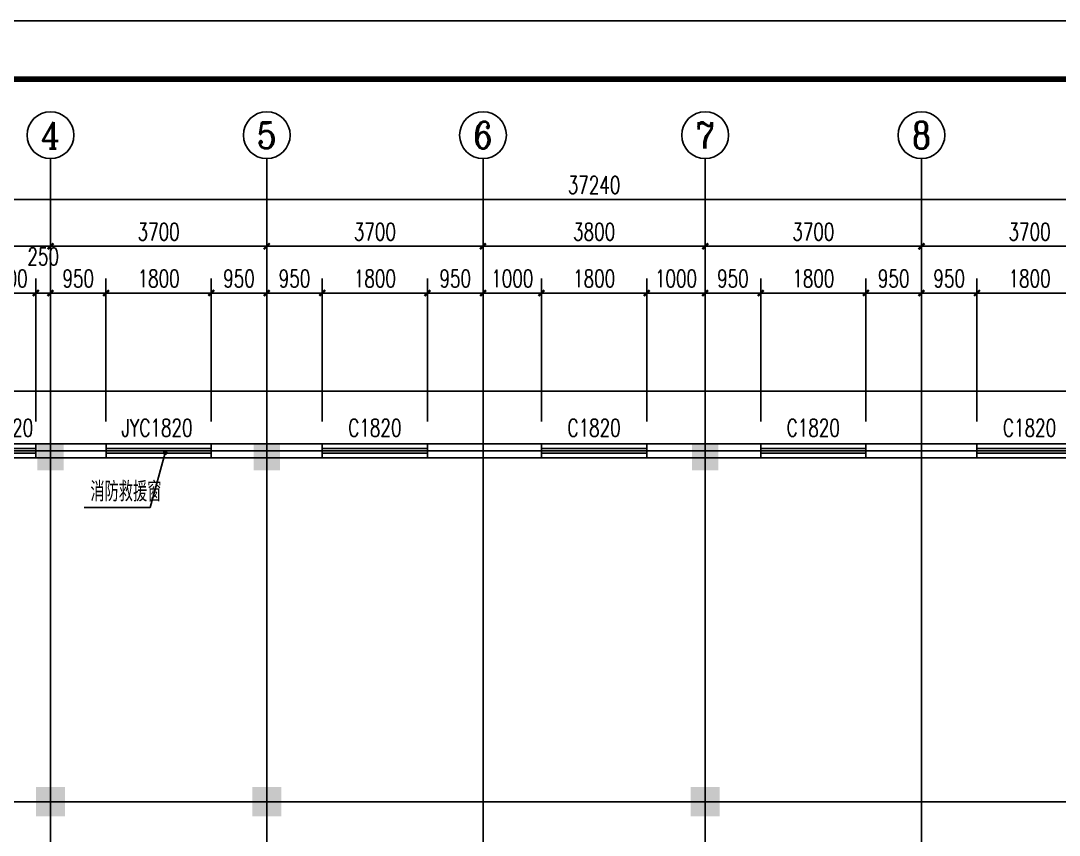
# Model space of a CAD drawing. Extents: x -522490 to 417652, y 450811 to 1108047.
# Drawn here: x 361036 to 378801, y 902459 to 916390 of the extents above; entities that cross this region are included whole.
import ezdxf
from ezdxf.enums import TextEntityAlignment as Align

# ---------------------------------------------------------------- set-up
doc = ezdxf.new("R2010")
doc.units = 0
doc.header["$LTSCALE"] = 1000
doc.header["$MEASUREMENT"] = 0
for name, color, linetype in [('AXIS', 3, 'Continuous'), ('AXIS_TEXT', 7, 'Continuous'), ('COLU_HATCH', 2, 'Continuous'), ('DIM_LEAD', 3, 'Continuous'), ('DOTE', 1, 'Continuous'), ('PUB_TEXT', 7, 'Continuous'), ('PUB_TITLE', 4, 'Continuous'), ('WALL', 9, 'Continuous'), ('WINDOW', 4, 'Continuous'), ('WINDOW_TEXT', 7, 'Continuous')]:
    doc.layers.add(name, color=color, linetype=linetype)
doc.styles.add('_TCH_AXIS', font='COMPLEX', dxfattribs={"bigfont": 'GBCBIG'})
doc.styles.add('_TCH_DIM', font='SIMPLEX', dxfattribs={"bigfont": 'GBCBIG'})
doc.styles.add('_TCH_DIM_T3', font='SIMPLEX', dxfattribs={"width": 0.705882, "bigfont": 'GBCBIG'})
doc.styles.add('_TCH_WINDOW', font='SIMPLEX', dxfattribs={"bigfont": 'GBCBIG'})
doc.styles.add('COMPLEX', font='COMPLEX')
doc.dimstyles.new('_TCH_ARCH&&100', dxfattribs={"dimtxt": 297.5, "dimasz": 100, "dimexe": 250, "dimexo": 300, "dimgap": 100, "dimtad": 1, "dimdec": 0, "dimzin": 0, "dimdsep": 46, "dimtxsty": '_TCH_DIM_T3', "dimblk": 'ARCHTICK', "dimcen": 0.09, "dimclrt": 7, "dimazin": 2, "dimtfac": 1, "dimtdec": 0, "dimtix": 1, "dimtmove": 2, "dimatfit": 3, "dimfxl": 0, "dimtolj": 1, "dimtzin": 0, "dimarcsym": 0})

# ---------------------------------------------------------------- blocks, each defined once
blk = doc.blocks.new('zhu11')
at = {"layer": 'COLU_HATCH'}
for points in [[(239446, 815708), (239446, 816158), (238996, 816158), (238996, 815708)], [(243146, 815708), (243146, 816158), (242696, 816158), (242696, 815708)], [(250646, 815708), (250646, 816158), (250196, 816158), (250196, 815708)], [(239471, 809788), (239471, 810288), (238971, 810288), (238971, 809788)], [(243171, 809788), (243171, 810288), (242671, 810288), (242671, 809788)], [(250671, 809788), (250671, 810288), (250171, 810288), (250171, 809788)]]:
    blk.add_hatch(color=256, dxfattribs=at).paths.add_polyline_path(points)
blk = doc.blocks.new('_ArchTick')
at = {"color": 0, "linetype": 'ByBlock', "const_width": 0.4}
blk.add_lwpolyline([(-0.5, -0.5), (0.5, 0.5)], dxfattribs=at)
blk = doc.blocks.new('*D735')
at = {"layer": 'AXIS', "color": 0, "lineweight": -2}
for p, q in [((360294, 909533), (360294, 911983)), ((361294, 909533), (361294, 911983)), ((360294, 911733), (361294, 911733))]:
    blk.add_line(p, q, dxfattribs=at)
at = {"layer": 'Defpoints', "color": 0}
for p in [(361294, 911733), (360294, 909233), (361294, 909233)]:
    blk.add_point(p, dxfattribs=at)
at = {"layer": 'AXIS', "color": 0, "lineweight": -2, "xscale": 100, "yscale": 100, "zscale": 100, "rotation": 180}
blk.add_blockref('_ArchTick', (360294, 911733), dxfattribs=at)
at = {"layer": 'AXIS', "color": 0, "lineweight": -2, "xscale": 100, "yscale": 100, "zscale": 100}
blk.add_blockref('_ArchTick', (361294, 911733), dxfattribs=at)
at = {"layer": 'AXIS', "color": 7, "insert": (360794, 911981), "char_height": 297.5, "attachment_point": 5, "style": '_TCH_DIM_T3'}
blk.add_mtext('\\A1;1000', dxfattribs=at)
blk = doc.blocks.new('*D736')
at = {"layer": 'AXIS', "color": 0, "lineweight": -2}
for p, q in [((361294, 909533), (361294, 911983)), ((361544, 909533), (361544, 911983)), ((361294, 911733), (361544, 911733))]:
    blk.add_line(p, q, dxfattribs=at)
at = {"layer": 'Defpoints', "color": 0}
for p in [(361544, 911733), (361294, 909233), (361544, 909233)]:
    blk.add_point(p, dxfattribs=at)
at = {"layer": 'AXIS', "color": 0, "lineweight": -2, "xscale": 100, "yscale": 100, "zscale": 100, "rotation": 180}
blk.add_blockref('_ArchTick', (361294, 911733), dxfattribs=at)
at = {"layer": 'AXIS', "color": 0, "lineweight": -2, "xscale": 100, "yscale": 100, "zscale": 100}
blk.add_blockref('_ArchTick', (361544, 911733), dxfattribs=at)
at = {"layer": 'AXIS', "color": 7, "insert": (361419, 912358), "char_height": 297.5, "attachment_point": 5, "style": '_TCH_DIM_T3'}
blk.add_mtext('\\A1;250', dxfattribs=at)
blk = doc.blocks.new('*D737')
at = {"layer": 'AXIS', "color": 0, "lineweight": -2}
for p, q in [((361544, 909533), (361544, 911983)), ((362494, 909533), (362494, 911983)), ((361544, 911733), (362494, 911733))]:
    blk.add_line(p, q, dxfattribs=at)
at = {"layer": 'Defpoints', "color": 0}
for p in [(362494, 911733), (361544, 909233), (362494, 909233)]:
    blk.add_point(p, dxfattribs=at)
at = {"layer": 'AXIS', "color": 0, "lineweight": -2, "xscale": 100, "yscale": 100, "zscale": 100, "rotation": 180}
blk.add_blockref('_ArchTick', (361544, 911733), dxfattribs=at)
at = {"layer": 'AXIS', "color": 0, "lineweight": -2, "xscale": 100, "yscale": 100, "zscale": 100}
blk.add_blockref('_ArchTick', (362494, 911733), dxfattribs=at)
at = {"layer": 'AXIS', "color": 7, "insert": (362019, 911981), "char_height": 297.5, "attachment_point": 5, "style": '_TCH_DIM_T3'}
blk.add_mtext('\\A1;950', dxfattribs=at)
blk = doc.blocks.new('*D738')
at = {"layer": 'AXIS', "color": 0, "lineweight": -2}
for p, q in [((362494, 909533), (362494, 911983)), ((364294, 909533), (364294, 911983)), ((362494, 911733), (364294, 911733))]:
    blk.add_line(p, q, dxfattribs=at)
at = {"layer": 'Defpoints', "color": 0}
for p in [(364294, 911733), (362494, 909233), (364294, 909233)]:
    blk.add_point(p, dxfattribs=at)
at = {"layer": 'AXIS', "color": 0, "lineweight": -2, "xscale": 100, "yscale": 100, "zscale": 100, "rotation": 180}
blk.add_blockref('_ArchTick', (362494, 911733), dxfattribs=at)
at = {"layer": 'AXIS', "color": 0, "lineweight": -2, "xscale": 100, "yscale": 100, "zscale": 100}
blk.add_blockref('_ArchTick', (364294, 911733), dxfattribs=at)
at = {"layer": 'AXIS', "color": 7, "insert": (363394, 911981), "char_height": 297.5, "attachment_point": 5, "style": '_TCH_DIM_T3'}
blk.add_mtext('\\A1;1800', dxfattribs=at)
blk = doc.blocks.new('*D739')
at = {"layer": 'AXIS', "color": 0, "lineweight": -2}
for p, q in [((364294, 909533), (364294, 911983)), ((365244, 909533), (365244, 911983)), ((364294, 911733), (365244, 911733))]:
    blk.add_line(p, q, dxfattribs=at)
at = {"layer": 'Defpoints', "color": 0}
for p in [(365244, 911733), (364294, 909233), (365244, 909233)]:
    blk.add_point(p, dxfattribs=at)
at = {"layer": 'AXIS', "color": 0, "lineweight": -2, "xscale": 100, "yscale": 100, "zscale": 100, "rotation": 180}
blk.add_blockref('_ArchTick', (364294, 911733), dxfattribs=at)
at = {"layer": 'AXIS', "color": 0, "lineweight": -2, "xscale": 100, "yscale": 100, "zscale": 100}
blk.add_blockref('_ArchTick', (365244, 911733), dxfattribs=at)
at = {"layer": 'AXIS', "color": 7, "insert": (364769, 911981), "char_height": 297.5, "attachment_point": 5, "style": '_TCH_DIM_T3'}
blk.add_mtext('\\A1;950', dxfattribs=at)
blk = doc.blocks.new('*D740')
at = {"layer": 'AXIS', "color": 0, "lineweight": -2}
for p, q in [((365244, 909533), (365244, 911983)), ((366194, 909533), (366194, 911983)), ((365244, 911733), (366194, 911733))]:
    blk.add_line(p, q, dxfattribs=at)
at = {"layer": 'Defpoints', "color": 0}
for p in [(366194, 911733), (365244, 909233), (366194, 909233)]:
    blk.add_point(p, dxfattribs=at)
at = {"layer": 'AXIS', "color": 0, "lineweight": -2, "xscale": 100, "yscale": 100, "zscale": 100, "rotation": 180}
blk.add_blockref('_ArchTick', (365244, 911733), dxfattribs=at)
at = {"layer": 'AXIS', "color": 0, "lineweight": -2, "xscale": 100, "yscale": 100, "zscale": 100}
blk.add_blockref('_ArchTick', (366194, 911733), dxfattribs=at)
at = {"layer": 'AXIS', "color": 7, "insert": (365719, 911981), "char_height": 297.5, "attachment_point": 5, "style": '_TCH_DIM_T3'}
blk.add_mtext('\\A1;950', dxfattribs=at)
blk = doc.blocks.new('*D741')
at = {"layer": 'AXIS', "color": 0, "lineweight": -2}
for p, q in [((366194, 909533), (366194, 911983)), ((367994, 909533), (367994, 911983)), ((366194, 911733), (367994, 911733))]:
    blk.add_line(p, q, dxfattribs=at)
at = {"layer": 'Defpoints', "color": 0}
for p in [(367994, 911733), (366194, 909233), (367994, 909233)]:
    blk.add_point(p, dxfattribs=at)
at = {"layer": 'AXIS', "color": 0, "lineweight": -2, "xscale": 100, "yscale": 100, "zscale": 100, "rotation": 180}
blk.add_blockref('_ArchTick', (366194, 911733), dxfattribs=at)
at = {"layer": 'AXIS', "color": 0, "lineweight": -2, "xscale": 100, "yscale": 100, "zscale": 100}
blk.add_blockref('_ArchTick', (367994, 911733), dxfattribs=at)
at = {"layer": 'AXIS', "color": 7, "insert": (367094, 911981), "char_height": 297.5, "attachment_point": 5, "style": '_TCH_DIM_T3'}
blk.add_mtext('\\A1;1800', dxfattribs=at)
blk = doc.blocks.new('*D742')
at = {"layer": 'AXIS', "color": 0, "lineweight": -2}
for p, q in [((367994, 909533), (367994, 911983)), ((368944, 909533), (368944, 911983)), ((367994, 911733), (368944, 911733))]:
    blk.add_line(p, q, dxfattribs=at)
at = {"layer": 'Defpoints', "color": 0}
for p in [(368944, 911733), (367994, 909233), (368944, 909233)]:
    blk.add_point(p, dxfattribs=at)
at = {"layer": 'AXIS', "color": 0, "lineweight": -2, "xscale": 100, "yscale": 100, "zscale": 100, "rotation": 180}
blk.add_blockref('_ArchTick', (367994, 911733), dxfattribs=at)
at = {"layer": 'AXIS', "color": 0, "lineweight": -2, "xscale": 100, "yscale": 100, "zscale": 100}
blk.add_blockref('_ArchTick', (368944, 911733), dxfattribs=at)
at = {"layer": 'AXIS', "color": 7, "insert": (368469, 911981), "char_height": 297.5, "attachment_point": 5, "style": '_TCH_DIM_T3'}
blk.add_mtext('\\A1;950', dxfattribs=at)
blk = doc.blocks.new('*D743')
at = {"layer": 'AXIS', "color": 0, "lineweight": -2}
for p, q in [((368944, 909533), (368944, 911983)), ((369944, 909533), (369944, 911983)), ((368944, 911733), (369944, 911733))]:
    blk.add_line(p, q, dxfattribs=at)
at = {"layer": 'Defpoints', "color": 0}
for p in [(369944, 911733), (368944, 909233), (369944, 909233)]:
    blk.add_point(p, dxfattribs=at)
at = {"layer": 'AXIS', "color": 0, "lineweight": -2, "xscale": 100, "yscale": 100, "zscale": 100, "rotation": 180}
blk.add_blockref('_ArchTick', (368944, 911733), dxfattribs=at)
at = {"layer": 'AXIS', "color": 0, "lineweight": -2, "xscale": 100, "yscale": 100, "zscale": 100}
blk.add_blockref('_ArchTick', (369944, 911733), dxfattribs=at)
at = {"layer": 'AXIS', "color": 7, "insert": (369444, 911981), "char_height": 297.5, "attachment_point": 5, "style": '_TCH_DIM_T3'}
blk.add_mtext('\\A1;1000', dxfattribs=at)
blk = doc.blocks.new('*D744')
at = {"layer": 'AXIS', "color": 0, "lineweight": -2}
for p, q in [((369944, 909533), (369944, 911983)), ((371744, 909533), (371744, 911983)), ((369944, 911733), (371744, 911733))]:
    blk.add_line(p, q, dxfattribs=at)
at = {"layer": 'Defpoints', "color": 0}
for p in [(371744, 911733), (369944, 909233), (371744, 909233)]:
    blk.add_point(p, dxfattribs=at)
at = {"layer": 'AXIS', "color": 0, "lineweight": -2, "xscale": 100, "yscale": 100, "zscale": 100, "rotation": 180}
blk.add_blockref('_ArchTick', (369944, 911733), dxfattribs=at)
at = {"layer": 'AXIS', "color": 0, "lineweight": -2, "xscale": 100, "yscale": 100, "zscale": 100}
blk.add_blockref('_ArchTick', (371744, 911733), dxfattribs=at)
at = {"layer": 'AXIS', "color": 7, "insert": (370844, 911981), "char_height": 297.5, "attachment_point": 5, "style": '_TCH_DIM_T3'}
blk.add_mtext('\\A1;1800', dxfattribs=at)
blk = doc.blocks.new('*D745')
at = {"layer": 'AXIS', "color": 0, "lineweight": -2}
for p, q in [((371744, 909533), (371744, 911983)), ((372744, 909533), (372744, 911983)), ((371744, 911733), (372744, 911733))]:
    blk.add_line(p, q, dxfattribs=at)
at = {"layer": 'Defpoints', "color": 0}
for p in [(372744, 911733), (371744, 909233), (372744, 909233)]:
    blk.add_point(p, dxfattribs=at)
at = {"layer": 'AXIS', "color": 0, "lineweight": -2, "xscale": 100, "yscale": 100, "zscale": 100, "rotation": 180}
blk.add_blockref('_ArchTick', (371744, 911733), dxfattribs=at)
at = {"layer": 'AXIS', "color": 0, "lineweight": -2, "xscale": 100, "yscale": 100, "zscale": 100}
blk.add_blockref('_ArchTick', (372744, 911733), dxfattribs=at)
at = {"layer": 'AXIS', "color": 7, "insert": (372244, 911981), "char_height": 297.5, "attachment_point": 5, "style": '_TCH_DIM_T3'}
blk.add_mtext('\\A1;1000', dxfattribs=at)
blk = doc.blocks.new('*D746')
at = {"layer": 'AXIS', "color": 0, "lineweight": -2}
for p, q in [((372744, 909533), (372744, 911983)), ((373694, 909533), (373694, 911983)), ((372744, 911733), (373694, 911733))]:
    blk.add_line(p, q, dxfattribs=at)
at = {"layer": 'Defpoints', "color": 0}
for p in [(373694, 911733), (372744, 909233), (373694, 909233)]:
    blk.add_point(p, dxfattribs=at)
at = {"layer": 'AXIS', "color": 0, "lineweight": -2, "xscale": 100, "yscale": 100, "zscale": 100, "rotation": 180}
blk.add_blockref('_ArchTick', (372744, 911733), dxfattribs=at)
at = {"layer": 'AXIS', "color": 0, "lineweight": -2, "xscale": 100, "yscale": 100, "zscale": 100}
blk.add_blockref('_ArchTick', (373694, 911733), dxfattribs=at)
at = {"layer": 'AXIS', "color": 7, "insert": (373219, 911981), "char_height": 297.5, "attachment_point": 5, "style": '_TCH_DIM_T3'}
blk.add_mtext('\\A1;950', dxfattribs=at)
blk = doc.blocks.new('*D747')
at = {"layer": 'AXIS', "color": 0, "lineweight": -2}
for p, q in [((373694, 909533), (373694, 911983)), ((375494, 909533), (375494, 911983)), ((373694, 911733), (375494, 911733))]:
    blk.add_line(p, q, dxfattribs=at)
at = {"layer": 'Defpoints', "color": 0}
for p in [(375494, 911733), (373694, 909233), (375494, 909233)]:
    blk.add_point(p, dxfattribs=at)
at = {"layer": 'AXIS', "color": 0, "lineweight": -2, "xscale": 100, "yscale": 100, "zscale": 100, "rotation": 180}
blk.add_blockref('_ArchTick', (373694, 911733), dxfattribs=at)
at = {"layer": 'AXIS', "color": 0, "lineweight": -2, "xscale": 100, "yscale": 100, "zscale": 100}
blk.add_blockref('_ArchTick', (375494, 911733), dxfattribs=at)
at = {"layer": 'AXIS', "color": 7, "insert": (374594, 911981), "char_height": 297.5, "attachment_point": 5, "style": '_TCH_DIM_T3'}
blk.add_mtext('\\A1;1800', dxfattribs=at)
blk = doc.blocks.new('*D748')
at = {"layer": 'AXIS', "color": 0, "lineweight": -2}
for p, q in [((375494, 909533), (375494, 911983)), ((376444, 909533), (376444, 911983)), ((375494, 911733), (376444, 911733))]:
    blk.add_line(p, q, dxfattribs=at)
at = {"layer": 'Defpoints', "color": 0}
for p in [(376444, 911733), (375494, 909233), (376444, 909233)]:
    blk.add_point(p, dxfattribs=at)
at = {"layer": 'AXIS', "color": 0, "lineweight": -2, "xscale": 100, "yscale": 100, "zscale": 100, "rotation": 180}
blk.add_blockref('_ArchTick', (375494, 911733), dxfattribs=at)
at = {"layer": 'AXIS', "color": 0, "lineweight": -2, "xscale": 100, "yscale": 100, "zscale": 100}
blk.add_blockref('_ArchTick', (376444, 911733), dxfattribs=at)
at = {"layer": 'AXIS', "color": 7, "insert": (375969, 911981), "char_height": 297.5, "attachment_point": 5, "style": '_TCH_DIM_T3'}
blk.add_mtext('\\A1;950', dxfattribs=at)
blk = doc.blocks.new('*D749')
at = {"layer": 'AXIS', "color": 0, "lineweight": -2}
for p, q in [((376444, 909533), (376444, 911983)), ((377394, 909533), (377394, 911983)), ((376444, 911733), (377394, 911733))]:
    blk.add_line(p, q, dxfattribs=at)
at = {"layer": 'Defpoints', "color": 0}
for p in [(377394, 911733), (376444, 909233), (377394, 909233)]:
    blk.add_point(p, dxfattribs=at)
at = {"layer": 'AXIS', "color": 0, "lineweight": -2, "xscale": 100, "yscale": 100, "zscale": 100, "rotation": 180}
blk.add_blockref('_ArchTick', (376444, 911733), dxfattribs=at)
at = {"layer": 'AXIS', "color": 0, "lineweight": -2, "xscale": 100, "yscale": 100, "zscale": 100}
blk.add_blockref('_ArchTick', (377394, 911733), dxfattribs=at)
at = {"layer": 'AXIS', "color": 7, "insert": (376919, 911981), "char_height": 297.5, "attachment_point": 5, "style": '_TCH_DIM_T3'}
blk.add_mtext('\\A1;950', dxfattribs=at)
blk = doc.blocks.new('*D750')
at = {"layer": 'AXIS', "color": 0, "lineweight": -2}
for p, q in [((377394, 909533), (377394, 911983)), ((379194, 909533), (379194, 911983)), ((377394, 911733), (379194, 911733))]:
    blk.add_line(p, q, dxfattribs=at)
at = {"layer": 'Defpoints', "color": 0}
for p in [(379194, 911733), (377394, 909233), (379194, 909233)]:
    blk.add_point(p, dxfattribs=at)
at = {"layer": 'AXIS', "color": 0, "lineweight": -2, "xscale": 100, "yscale": 100, "zscale": 100, "rotation": 180}
blk.add_blockref('_ArchTick', (377394, 911733), dxfattribs=at)
at = {"layer": 'AXIS', "color": 0, "lineweight": -2, "xscale": 100, "yscale": 100, "zscale": 100}
blk.add_blockref('_ArchTick', (379194, 911733), dxfattribs=at)
at = {"layer": 'AXIS', "color": 7, "insert": (378294, 911981), "char_height": 297.5, "attachment_point": 5, "style": '_TCH_DIM_T3'}
blk.add_mtext('\\A1;1800', dxfattribs=at)
blk = doc.blocks.new('*D900')
at = {"layer": 'AXIS', "color": 0, "lineweight": -2}
for p, q in [((357844, 910333), (357844, 912783)), ((361544, 910333), (361544, 912783)), ((357844, 912533), (361544, 912533))]:
    blk.add_line(p, q, dxfattribs=at)
at = {"layer": 'Defpoints', "color": 0}
for p in [(361544, 912533), (357844, 910033), (361544, 910033)]:
    blk.add_point(p, dxfattribs=at)
at = {"layer": 'AXIS', "color": 0, "lineweight": -2, "xscale": 100, "yscale": 100, "zscale": 100, "rotation": 180}
blk.add_blockref('_ArchTick', (357844, 912533), dxfattribs=at)
at = {"layer": 'AXIS', "color": 0, "lineweight": -2, "xscale": 100, "yscale": 100, "zscale": 100}
blk.add_blockref('_ArchTick', (361544, 912533), dxfattribs=at)
at = {"layer": 'AXIS', "color": 7, "insert": (359694, 912781), "char_height": 297.5, "attachment_point": 5, "style": '_TCH_DIM_T3'}
blk.add_mtext('\\A1;3700', dxfattribs=at)
blk = doc.blocks.new('*D901')
at = {"layer": 'AXIS', "color": 0, "lineweight": -2}
for p, q in [((361544, 910333), (361544, 912783)), ((365244, 910333), (365244, 912783)), ((361544, 912533), (365244, 912533))]:
    blk.add_line(p, q, dxfattribs=at)
at = {"layer": 'Defpoints', "color": 0}
for p in [(365244, 912533), (361544, 910033), (365244, 910033)]:
    blk.add_point(p, dxfattribs=at)
at = {"layer": 'AXIS', "color": 0, "lineweight": -2, "xscale": 100, "yscale": 100, "zscale": 100, "rotation": 180}
blk.add_blockref('_ArchTick', (361544, 912533), dxfattribs=at)
at = {"layer": 'AXIS', "color": 0, "lineweight": -2, "xscale": 100, "yscale": 100, "zscale": 100}
blk.add_blockref('_ArchTick', (365244, 912533), dxfattribs=at)
at = {"layer": 'AXIS', "color": 7, "insert": (363394, 912781), "char_height": 297.5, "attachment_point": 5, "style": '_TCH_DIM_T3'}
blk.add_mtext('\\A1;3700', dxfattribs=at)
blk = doc.blocks.new('*D902')
at = {"layer": 'AXIS', "color": 0, "lineweight": -2}
for p, q in [((365244, 910333), (365244, 912783)), ((368944, 910333), (368944, 912783)), ((365244, 912533), (368944, 912533))]:
    blk.add_line(p, q, dxfattribs=at)
at = {"layer": 'Defpoints', "color": 0}
for p in [(368944, 912533), (365244, 910033), (368944, 910033)]:
    blk.add_point(p, dxfattribs=at)
at = {"layer": 'AXIS', "color": 0, "lineweight": -2, "xscale": 100, "yscale": 100, "zscale": 100, "rotation": 180}
blk.add_blockref('_ArchTick', (365244, 912533), dxfattribs=at)
at = {"layer": 'AXIS', "color": 0, "lineweight": -2, "xscale": 100, "yscale": 100, "zscale": 100}
blk.add_blockref('_ArchTick', (368944, 912533), dxfattribs=at)
at = {"layer": 'AXIS', "color": 7, "insert": (367094, 912781), "char_height": 297.5, "attachment_point": 5, "style": '_TCH_DIM_T3'}
blk.add_mtext('\\A1;3700', dxfattribs=at)
blk = doc.blocks.new('*D903')
at = {"layer": 'AXIS', "color": 0, "lineweight": -2}
for p, q in [((368944, 910333), (368944, 912783)), ((372744, 910333), (372744, 912783)), ((368944, 912533), (372744, 912533))]:
    blk.add_line(p, q, dxfattribs=at)
at = {"layer": 'Defpoints', "color": 0}
for p in [(372744, 912533), (368944, 910033), (372744, 910033)]:
    blk.add_point(p, dxfattribs=at)
at = {"layer": 'AXIS', "color": 0, "lineweight": -2, "xscale": 100, "yscale": 100, "zscale": 100, "rotation": 180}
blk.add_blockref('_ArchTick', (368944, 912533), dxfattribs=at)
at = {"layer": 'AXIS', "color": 0, "lineweight": -2, "xscale": 100, "yscale": 100, "zscale": 100}
blk.add_blockref('_ArchTick', (372744, 912533), dxfattribs=at)
at = {"layer": 'AXIS', "color": 7, "insert": (370844, 912781), "char_height": 297.5, "attachment_point": 5, "style": '_TCH_DIM_T3'}
blk.add_mtext('\\A1;3800', dxfattribs=at)
blk = doc.blocks.new('*D904')
at = {"layer": 'AXIS', "color": 0, "lineweight": -2}
for p, q in [((372744, 910333), (372744, 912783)), ((376444, 910333), (376444, 912783)), ((372744, 912533), (376444, 912533))]:
    blk.add_line(p, q, dxfattribs=at)
at = {"layer": 'Defpoints', "color": 0}
for p in [(376444, 912533), (372744, 910033), (376444, 910033)]:
    blk.add_point(p, dxfattribs=at)
at = {"layer": 'AXIS', "color": 0, "lineweight": -2, "xscale": 100, "yscale": 100, "zscale": 100, "rotation": 180}
blk.add_blockref('_ArchTick', (372744, 912533), dxfattribs=at)
at = {"layer": 'AXIS', "color": 0, "lineweight": -2, "xscale": 100, "yscale": 100, "zscale": 100}
blk.add_blockref('_ArchTick', (376444, 912533), dxfattribs=at)
at = {"layer": 'AXIS', "color": 7, "insert": (374594, 912781), "char_height": 297.5, "attachment_point": 5, "style": '_TCH_DIM_T3'}
blk.add_mtext('\\A1;3700', dxfattribs=at)
blk = doc.blocks.new('*D905')
at = {"layer": 'AXIS', "color": 0, "lineweight": -2}
for p, q in [((376444, 910333), (376444, 912783)), ((380144, 910333), (380144, 912783)), ((376444, 912533), (380144, 912533))]:
    blk.add_line(p, q, dxfattribs=at)
at = {"layer": 'Defpoints', "color": 0}
for p in [(380144, 912533), (376444, 910033), (380144, 910033)]:
    blk.add_point(p, dxfattribs=at)
at = {"layer": 'AXIS', "color": 0, "lineweight": -2, "xscale": 100, "yscale": 100, "zscale": 100, "rotation": 180}
blk.add_blockref('_ArchTick', (376444, 912533), dxfattribs=at)
at = {"layer": 'AXIS', "color": 0, "lineweight": -2, "xscale": 100, "yscale": 100, "zscale": 100}
blk.add_blockref('_ArchTick', (380144, 912533), dxfattribs=at)
at = {"layer": 'AXIS', "color": 7, "insert": (378294, 912781), "char_height": 297.5, "attachment_point": 5, "style": '_TCH_DIM_T3'}
blk.add_mtext('\\A1;3700', dxfattribs=at)
blk = doc.blocks.new('*D910')
at = {"layer": 'AXIS', "color": 0, "lineweight": -2}
for p, q in [((352224, 910333), (352224, 913583)), ((389464, 910333), (389464, 913583)), ((352224, 913333), (389464, 913333))]:
    blk.add_line(p, q, dxfattribs=at)
at = {"layer": 'Defpoints', "color": 0}
for p in [(389464, 913333), (352224, 910033), (389464, 910033)]:
    blk.add_point(p, dxfattribs=at)
at = {"layer": 'AXIS', "color": 0, "lineweight": -2, "xscale": 100, "yscale": 100, "zscale": 100, "rotation": 180}
blk.add_blockref('_ArchTick', (352224, 913333), dxfattribs=at)
at = {"layer": 'AXIS', "color": 0, "lineweight": -2, "xscale": 100, "yscale": 100, "zscale": 100}
blk.add_blockref('_ArchTick', (389464, 913333), dxfattribs=at)
at = {"layer": 'AXIS', "color": 7, "insert": (370844, 913581), "char_height": 297.5, "attachment_point": 5, "style": '_TCH_DIM_T3'}
blk.add_mtext('\\A1;37240', dxfattribs=at)
blk = doc.blocks.new('$TCHSYS$WIN2D')
for p, q in [((-0.5, 0.5), (0.5, 0.5)), ((-0.5, 0.5), (-0.5, -0.5)), ((0.5, 0.5), (0.5, -0.5)), ((0.5, 0.1667), (-0.5, 0.1667)), ((0.5, -0.1667), (-0.5, -0.1667)), ((-0.5, -0.5), (0.5, -0.5))]:
    blk.add_line(p, q)
blk = doc.blocks.new('_AXISO')
blk.add_circle((0, 0), 0.5)
at = {"layer": 'AXIS_TEXT', "style": 'COMPLEX', "width": 1.041667}
blk.add_attdef('A', text='', height=0.56, dxfattribs=at).set_placement((-0.25, -0.28), (0.25, -0.28), align=Align.FIT)

msp = doc.modelspace()

# ---------------------------------------------------------------- linework, layer by layer
at = {"color": 2}
msp.add_lwpolyline([(354144.3, 910052.7), (390364.3, 910052.7), (390364.3, 885132.7)], dxfattribs=at)
at = {"layer": 'AXIS'}
for p, q in [((361544.3, 910032.7), (361544.3, 914032.7)), ((365244.3, 910032.7), (365244.3, 914032.7)), ((368944.3, 910032.7), (368944.3, 914032.7)), ((372744.3, 910032.7), (372744.3, 914032.7)), ((376444.3, 910032.7), (376444.3, 914032.7))]:
    msp.add_line(p, q, dxfattribs=at)
at = {"layer": 'DIM_LEAD'}
for p, q in [((363507.4, 909001.2), (363249, 908062.5)), ((363249, 908062.5), (362121.5, 908062.5))]:
    msp.add_line(p, q, dxfattribs=at)
at = {"layer": 'DIM_LEAD', "const_width": 40}
msp.add_lwpolyline([(363512.7, 909020.5, 1), (363502.1, 908981.9, 1)], format="xyb", close=True, dxfattribs=at)
at = {"layer": 'DOTE'}
for p, q in [((361544.3, 880655.3), (361544.3, 910032.7)), ((365244.3, 880655.3), (365244.3, 910032.7)), ((368944.3, 880655.3), (368944.3, 910032.7)), ((372744.3, 880655.3), (372744.3, 910032.7)), ((376444.3, 880655.3), (376444.3, 910032.7)), ((351344.3, 909032.7), (390100.6, 909032.7)), ((351344.3, 903032.7), (390100.6, 903032.7))]:
    msp.add_line(p, q, dxfattribs=at)
at = {"layer": 'PUB_TITLE'}
msp.add_lwpolyline([(343352.5, 874389.7), (402752.5, 874389.7), (402752.5, 916389.7), (343352.5, 916389.7)], close=True, dxfattribs=at)
at = {"layer": 'PUB_TITLE', "const_width": 100}
msp.add_lwpolyline([(345852.5, 875389.7), (401752.5, 875389.7), (401752.5, 915389.7), (345852.5, 915389.7)], close=True, dxfattribs=at)
at = {"layer": 'WALL', "color": 5}
for p, q in [((362494.3, 909152.7), (361294.3, 909152.7)), ((361294.3, 909152.7), (361294.3, 908912.7)), ((362494.3, 908912.7), (362494.3, 909152.7)), ((366194.3, 909152.7), (364294.3, 909152.7)), ((364294.3, 909152.7), (364294.3, 908912.7)), ((366194.3, 908912.7), (366194.3, 909152.7)), ((369944.3, 909152.7), (367994.3, 909152.7)), ((367994.3, 909152.7), (367994.3, 908912.7)), ((369944.3, 908912.7), (369944.3, 909152.7)), ((373694.3, 909152.7), (371744.3, 909152.7)), ((371744.3, 909152.7), (371744.3, 908912.7)), ((373694.3, 908912.7), (373694.3, 909152.7)), ((377394.3, 909152.7), (375494.3, 909152.7)), ((375494.3, 909152.7), (375494.3, 908912.7)), ((377394.3, 908912.7), (377394.3, 909152.7)), ((361294.3, 908912.7), (362494.3, 908912.7)), ((364294.3, 908912.7), (366194.3, 908912.7)), ((367994.3, 908912.7), (369944.3, 908912.7)), ((371744.3, 908912.7), (373694.3, 908912.7)), ((375494.3, 908912.7), (377394.3, 908912.7))]:
    msp.add_line(p, q, dxfattribs=at)

# ---------------------------------------------------------------- block references
msp.add_blockref('zhu11', (122323.8, 92994.8))
at = {"layer": 'AXIS'}
ref = msp.add_blockref('_AXISO', (361544.3, 914432.7), dxfattribs=dict(at, xscale=800, yscale=800, zscale=800))
ref.add_attrib('A', '4', dxfattribs={"layer": 'AXIS_TEXT', "height": 450.2, "style": '_TCH_AXIS', "width": 0.971098}).set_placement((361377.8, 914207.7), (361710.9, 914207.7), align=Align.FIT)
ref = msp.add_blockref('_AXISO', (365244.3, 914432.7), dxfattribs=dict(at, xscale=800, yscale=800, zscale=800))
ref.add_attrib('A', '5', dxfattribs={"layer": 'AXIS_TEXT', "height": 450.2, "style": '_TCH_AXIS', "width": 1.109827}).set_placement((365077.8, 914207.7), (365410.9, 914207.7), align=Align.FIT)
ref = msp.add_blockref('_AXISO', (368944.3, 914432.7), dxfattribs=dict(at, xscale=800, yscale=800, zscale=800))
ref.add_attrib('A', '6', dxfattribs={"layer": 'AXIS_TEXT', "height": 452, "style": '_TCH_AXIS', "width": 1.097143}).set_placement((368779, 914206.8), (369109.7, 914206.8), align=Align.FIT)
ref = msp.add_blockref('_AXISO', (372744.3, 914432.7), dxfattribs=dict(at, xscale=800, yscale=800, zscale=800))
ref.add_attrib('A', '7', dxfattribs={"layer": 'AXIS_TEXT', "height": 450.2, "style": '_TCH_AXIS', "width": 1.109827}).set_placement((372577.8, 914207.7), (372910.9, 914207.7), align=Align.FIT)
ref = msp.add_blockref('_AXISO', (376444.3, 914432.7), dxfattribs=dict(at, xscale=800, yscale=800, zscale=800))
ref.add_attrib('A', '8', dxfattribs={"layer": 'AXIS_TEXT', "height": 452, "style": '_TCH_AXIS', "width": 1.097143}).set_placement((376279, 914206.8), (376609.7, 914206.8), align=Align.FIT)
at = {"layer": 'WINDOW'}
ref = msp.add_blockref('$TCHSYS$WIN2D', (360794.3, 909032.7), dxfattribs=dict(at, xscale=1000, yscale=-240, zscale=1000))
ref.add_attrib('A', 'C1020', (360339.3, 909279), dxfattribs={"layer": 'WINDOW_TEXT', "height": 297.5, "style": '_TCH_WINDOW', "width": 0.705882})
ref = msp.add_blockref('$TCHSYS$WIN2D', (363394.3, 909032.7), dxfattribs=dict(at, xscale=-1800, yscale=240, zscale=-1800))
ref.add_attrib('A', 'JYC1820', (362759.3, 909279), dxfattribs={"layer": 'WINDOW_TEXT', "height": 297.5, "style": '_TCH_WINDOW', "width": 0.705882})
ref = msp.add_blockref('$TCHSYS$WIN2D', (367094.3, 909032.7), dxfattribs=dict(at, xscale=-1800, yscale=-240, zscale=-1800))
ref.add_attrib('A', 'C1820', (366639.3, 909279), dxfattribs={"layer": 'WINDOW_TEXT', "height": 297.5, "style": '_TCH_WINDOW', "width": 0.705882})
ref = msp.add_blockref('$TCHSYS$WIN2D', (370844.3, 909032.7), dxfattribs=dict(at, xscale=-1800, yscale=-240, zscale=-1800))
ref.add_attrib('A', 'C1820', (370389.3, 909279), dxfattribs={"layer": 'WINDOW_TEXT', "height": 297.5, "style": '_TCH_WINDOW', "width": 0.705882})
ref = msp.add_blockref('$TCHSYS$WIN2D', (374594.3, 909032.7), dxfattribs=dict(at, xscale=-1800, yscale=-240, zscale=-1800))
ref.add_attrib('A', 'C1820', (374139.3, 909279), dxfattribs={"layer": 'WINDOW_TEXT', "height": 297.5, "style": '_TCH_WINDOW', "width": 0.705882})
ref = msp.add_blockref('$TCHSYS$WIN2D', (378294.3, 909032.7), dxfattribs=dict(at, xscale=-1800, yscale=240, zscale=-1800))
ref.add_attrib('A', 'C1820', (377839.3, 909279), dxfattribs={"layer": 'WINDOW_TEXT', "height": 297.5, "style": '_TCH_WINDOW', "width": 0.705882})

# ---------------------------------------------------------------- texts
at = {"layer": 'PUB_TEXT', "style": '_TCH_DIM'}
msp.add_text('消防救援窗', height=337.59, dxfattribs=at).set_placement((362226.5, 908167.5))

# ---------------------------------------------------------------- dimensions: what is measured, and where the dimension line sits
at = {"layer": 'AXIS'}
for p1, p2, distance, picture, middle in [((352224.3, 910032.7), (389464.3, 910032.7), 3300, '*D910', (370844.3, 913581.5)), ((357844.3, 910032.7), (361544.3, 910032.7), 2500, '*D900', (359694.3, 912781.5)), ((361544.3, 910032.7), (365244.3, 910032.7), 2500, '*D901', (363394.3, 912781.5)), ((365244.3, 910032.7), (368944.3, 910032.7), 2500, '*D902', (367094.3, 912781.5)), ((368944.3, 910032.7), (372744.3, 910032.7), 2500, '*D903', (370844.3, 912781.5)), ((372744.3, 910032.7), (376444.3, 910032.7), 2500, '*D904', (374594.3, 912781.5)), ((376444.3, 910032.7), (380144.3, 910032.7), 2500, '*D905', (378294.3, 912781.5)), ((360294.3, 909232.7), (361294.3, 909232.7), 2500, '*D735', (360794.3, 911981.5)), ((361544.3, 909232.7), (362494.3, 909232.7), 2500, '*D737', (362019.3, 911981.5)), ((362494.3, 909232.7), (364294.3, 909232.7), 2500, '*D738', (363394.3, 911981.5)), ((364294.3, 909232.7), (365244.3, 909232.7), 2500, '*D739', (364769.3, 911981.5)), ((365244.3, 909232.7), (366194.3, 909232.7), 2500, '*D740', (365719.3, 911981.5)), ((366194.3, 909232.7), (367994.3, 909232.7), 2500, '*D741', (367094.3, 911981.5)), ((367994.3, 909232.7), (368944.3, 909232.7), 2500, '*D742', (368469.3, 911981.5)), ((368944.3, 909232.7), (369944.3, 909232.7), 2500, '*D743', (369444.3, 911981.5)), ((369944.3, 909232.7), (371744.3, 909232.7), 2500, '*D744', (370844.3, 911981.5)), ((371744.3, 909232.7), (372744.3, 909232.7), 2500, '*D745', (372244.3, 911981.5)), ((372744.3, 909232.7), (373694.3, 909232.7), 2500, '*D746', (373219.3, 911981.5)), ((373694.3, 909232.7), (375494.3, 909232.7), 2500, '*D747', (374594.3, 911981.5)), ((375494.3, 909232.7), (376444.3, 909232.7), 2500, '*D748', (375969.3, 911981.5)), ((376444.3, 909232.7), (377394.3, 909232.7), 2500, '*D749', (376919.3, 911981.5)), ((377394.3, 909232.7), (379194.3, 909232.7), 2500, '*D750', (378294.3, 911981.5))]:
    dim = msp.add_aligned_dim(p1=p1, p2=p2, distance=distance, dimstyle='_TCH_ARCH&&100', dxfattribs=at)
    dim.commit()
    dim.dimension.update_dxf_attribs({"geometry": picture, "text_midpoint": middle})
dim = msp.add_linear_dim(base=(361544.3, 911732.7), p1=(361294.3, 909232.7), p2=(361544.3, 909232.7), angle=0, dimstyle='_TCH_ARCH&&100', dxfattribs=at)
dim.commit()
dim.dimension.update_dxf_attribs({"geometry": '*D736', "text_midpoint": (361419.3, 912357.7), "dimtype": 129})

doc.saveas('drawing.dxf')
